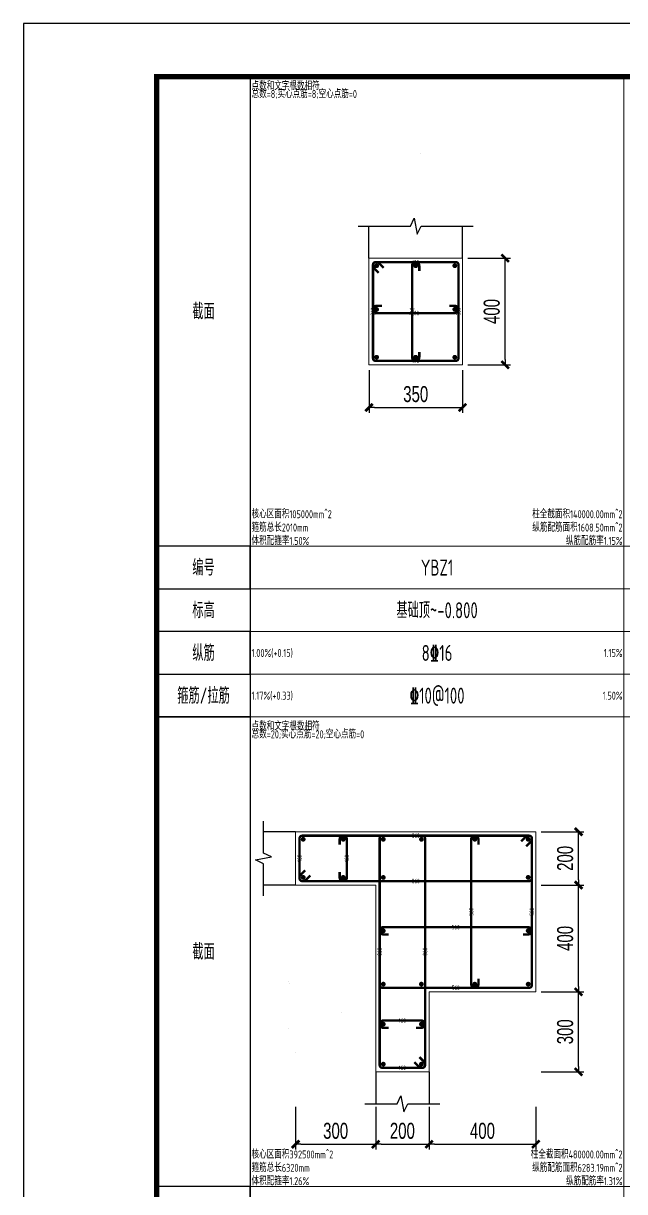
# Model space of a CAD drawing. Extents: x 5874492 to 7194610, y -939842 to -279257.
# Drawn here: x 6396111 to 6407375, y -471373 to -449477 of the extents above; entities that cross this region are included whole.
import ezdxf
from ezdxf.enums import TextEntityAlignment as Align

# ---------------------------------------------------------------- set-up
doc = ezdxf.new("R2010")
doc.units = 0
doc.header["$LTSCALE"] = 1000
for name, color, linetype, lineweight in [('S-大样-REIN', 1, 'Continuous', 20), ('S-大样-实线', 2, 'Continuous', 20), ('S-板-楼板负筋', 1, 'Continuous', 20), ('S-通用-TAB', 7, 'Continuous', 20)]:
    doc.layers.add(name, color=color, linetype=linetype, lineweight=lineweight)
for name, color, linetype in [('S-大样-实线-pdx', 7, 'Continuous'), ('S-通用-TAB-表头', 127, 'Continuous'), ('Y-云图图框', 7, 'Continuous'), ('z-计算配筋', 7, 'Continuous'), ('z-详图标注', 3, 'Continuous')]:
    doc.layers.add(name, color=color, linetype=linetype)
doc.layers.add('箍筋长度', color=3, linetype='Continuous', plot=False)
doc.layers.add('配箍校核', color=34, linetype='Continuous', plot=False)
doc.styles.add('_YT_Name', font='', dxfattribs={"width": 0.8})
doc.styles.add('_YT_Sign_Text', font='ros.shx', dxfattribs={"width": 0.8, "bigfont": 'hztxt.shx'})
doc.styles.add('BW_Dim', font='Bweng.shx', dxfattribs={"width": 0.7, "bigfont": 'hztxt.shx'})
doc.styles.add('BW_Rein', font='tssdeng.shx', dxfattribs={"width": 0.7, "bigfont": 'hztxt.shx'})
doc.styles.get("Standard").update_dxf_attribs({"font": 'gbenor.shx', "bigfont": 'gbcbig.shx'})
doc.styles.get('_YT_Name').set_extended_font_data('SimHei')
doc.dimstyles.new('Cyz_20_100', dxfattribs={"dimtxt": 300, "dimasz": 100, "dimexe": 100, "dimexo": 100, "dimgap": 100, "dimtad": 1, "dimdec": 0, "dimlfac": 0.2, "dimzin": 0, "dimdsep": 46, "dimtxsty": 'BW_Dim', "dimblk": '_bwk', "dimcen": 0, "dimclrt": 7, "dimadec": 0, "dimazin": 0, "dimtfac": 1, "dimtdec": 0, "dimtix": 1, "dimtmove": 2, "dimatfit": 0, "dimfxl": 0, "dimtolj": 1, "dimtzin": 0, "dimarcsym": 0})

# ---------------------------------------------------------------- blocks, each defined once
blk = doc.blocks.new('_bwk')
blk.add_line((-1, 0), (0, 0))
at = {"const_width": 0.5}
blk.add_lwpolyline([(-0.7, -0.7), (0.7, 0.7)], dxfattribs=at)
blk = doc.blocks.new('*D2118')
at = {"layer": 'Defpoints', "color": 0, "transparency": 16777216}
for p in [(6404336, -453877), (6405136, -453877), (6404336, -455877)]:
    blk.add_point(p, dxfattribs=at)
at = {"layer": 'z-详图标注', "color": 0, "lineweight": -2, "transparency": 16777216}
for p, q in [((6404436, -453877), (6405236, -453877)), ((6405136, -455777), (6405136, -453977)), ((6404436, -455877), (6405236, -455877))]:
    blk.add_line(p, q, dxfattribs=at)
at = {"layer": 'z-详图标注', "color": 0, "lineweight": -2, "transparency": 16777216, "xscale": 100, "yscale": 100, "zscale": 100}
for p, rotation in [((6405136, -453877), 90), ((6405136, -455877), 270)]:
    blk.add_blockref('_bwk', p, dxfattribs=dict(at, rotation=rotation))
at = {"layer": 'z-详图标注', "color": 7, "transparency": 16777216, "insert": (6404886, -454877), "char_height": 300, "attachment_point": 5, "rotation": 90, "style": 'BW_Dim'}
blk.add_mtext('\\A1;400', dxfattribs=at)
blk = doc.blocks.new('*D2119')
at = {"layer": 'Defpoints', "color": 0, "transparency": 16777216}
for p in [(6402586, -455877), (6404336, -455877), (6404336, -456677)]:
    blk.add_point(p, dxfattribs=at)
at = {"layer": 'z-详图标注', "color": 0, "lineweight": -2, "transparency": 16777216}
for p, q in [((6402586, -455977), (6402586, -456777)), ((6404336, -455977), (6404336, -456777)), ((6402686, -456677), (6404236, -456677))]:
    blk.add_line(p, q, dxfattribs=at)
at = {"layer": 'z-详图标注', "color": 0, "lineweight": -2, "transparency": 16777216, "xscale": 100, "yscale": 100, "zscale": 100, "rotation": 180}
blk.add_blockref('_bwk', (6402586, -456677), dxfattribs=at)
at = {"layer": 'z-详图标注', "color": 0, "lineweight": -2, "transparency": 16777216, "xscale": 100, "yscale": 100, "zscale": 100}
blk.add_blockref('_bwk', (6404336, -456677), dxfattribs=at)
at = {"layer": 'z-详图标注', "color": 7, "transparency": 16777216, "insert": (6403461, -456427), "char_height": 300, "attachment_point": 5, "style": 'BW_Dim'}
blk.add_mtext('\\A1;350', dxfattribs=at)
blk = doc.blocks.new('*D2153')
at = {"layer": 'Defpoints', "color": 0, "transparency": 16777216}
for p in [(6405711, -467627), (6406511, -467627), (6405711, -469127)]:
    blk.add_point(p, dxfattribs=at)
at = {"layer": 'z-详图标注', "color": 0, "lineweight": -2, "transparency": 16777216}
for p, q in [((6405811, -467627), (6406611, -467627)), ((6406511, -469027), (6406511, -467727)), ((6405811, -469127), (6406611, -469127))]:
    blk.add_line(p, q, dxfattribs=at)
at = {"layer": 'z-详图标注', "color": 0, "lineweight": -2, "transparency": 16777216, "xscale": 100, "yscale": 100, "zscale": 100}
for p, rotation in [((6406511, -467627), 90), ((6406511, -469127), 270)]:
    blk.add_blockref('_bwk', p, dxfattribs=dict(at, rotation=rotation))
at = {"layer": 'z-详图标注', "color": 7, "transparency": 16777216, "insert": (6406261, -468377), "char_height": 300, "attachment_point": 5, "rotation": 90, "style": 'BW_Dim'}
blk.add_mtext('\\A1;300', dxfattribs=at)
blk = doc.blocks.new('*D2154')
at = {"layer": 'Defpoints', "color": 0, "transparency": 16777216}
for p in [(6405711, -465627), (6406511, -465627), (6405711, -467627)]:
    blk.add_point(p, dxfattribs=at)
at = {"layer": 'z-详图标注', "color": 0, "lineweight": -2, "transparency": 16777216}
for p, q in [((6405811, -465627), (6406611, -465627)), ((6406511, -467527), (6406511, -465727)), ((6405811, -467627), (6406611, -467627))]:
    blk.add_line(p, q, dxfattribs=at)
at = {"layer": 'z-详图标注', "color": 0, "lineweight": -2, "transparency": 16777216, "xscale": 100, "yscale": 100, "zscale": 100}
for p, rotation in [((6406511, -465627), 90), ((6406511, -467627), 270)]:
    blk.add_blockref('_bwk', p, dxfattribs=dict(at, rotation=rotation))
at = {"layer": 'z-详图标注', "color": 7, "transparency": 16777216, "insert": (6406261, -466627), "char_height": 300, "attachment_point": 5, "rotation": 90, "style": 'BW_Dim'}
blk.add_mtext('\\A1;400', dxfattribs=at)
blk = doc.blocks.new('*D2155')
at = {"layer": 'Defpoints', "color": 0, "transparency": 16777216}
for p in [(6405711, -464627), (6406511, -464627), (6405711, -465627)]:
    blk.add_point(p, dxfattribs=at)
at = {"layer": 'z-详图标注', "color": 0, "lineweight": -2, "transparency": 16777216}
for p, q in [((6405811, -464627), (6406611, -464627)), ((6406511, -465527), (6406511, -464727)), ((6405811, -465627), (6406611, -465627))]:
    blk.add_line(p, q, dxfattribs=at)
at = {"layer": 'z-详图标注', "color": 0, "lineweight": -2, "transparency": 16777216, "xscale": 100, "yscale": 100, "zscale": 100}
for p, rotation in [((6406511, -464627), 90), ((6406511, -465627), 270)]:
    blk.add_blockref('_bwk', p, dxfattribs=dict(at, rotation=rotation))
at = {"layer": 'z-详图标注', "color": 7, "transparency": 16777216, "insert": (6406261, -465127), "char_height": 300, "attachment_point": 5, "rotation": 90, "style": 'BW_Dim'}
blk.add_mtext('\\A1;200', dxfattribs=at)
blk = doc.blocks.new('*D2156')
at = {"layer": 'Defpoints', "color": 0, "transparency": 16777216}
for p in [(6401211, -469685), (6402711, -469685), (6402711, -470485)]:
    blk.add_point(p, dxfattribs=at)
at = {"layer": 'z-详图标注', "color": 0, "lineweight": -2, "transparency": 16777216}
for p, q in [((6401211, -469785), (6401211, -470585)), ((6402711, -469785), (6402711, -470585)), ((6401311, -470485), (6402611, -470485))]:
    blk.add_line(p, q, dxfattribs=at)
at = {"layer": 'z-详图标注', "color": 0, "lineweight": -2, "transparency": 16777216, "xscale": 100, "yscale": 100, "zscale": 100, "rotation": 180}
blk.add_blockref('_bwk', (6401211, -470485), dxfattribs=at)
at = {"layer": 'z-详图标注', "color": 0, "lineweight": -2, "transparency": 16777216, "xscale": 100, "yscale": 100, "zscale": 100}
blk.add_blockref('_bwk', (6402711, -470485), dxfattribs=at)
at = {"layer": 'z-详图标注', "color": 7, "transparency": 16777216, "insert": (6401961, -470235), "char_height": 300, "attachment_point": 5, "style": 'BW_Dim'}
blk.add_mtext('\\A1;300', dxfattribs=at)
blk = doc.blocks.new('*D2157')
at = {"layer": 'Defpoints', "color": 0, "transparency": 16777216}
for p in [(6402711, -469685), (6403711, -469685), (6403711, -470485)]:
    blk.add_point(p, dxfattribs=at)
at = {"layer": 'z-详图标注', "color": 0, "lineweight": -2, "transparency": 16777216}
for p, q in [((6402711, -469785), (6402711, -470585)), ((6403711, -469785), (6403711, -470585)), ((6402811, -470485), (6403611, -470485))]:
    blk.add_line(p, q, dxfattribs=at)
at = {"layer": 'z-详图标注', "color": 0, "lineweight": -2, "transparency": 16777216, "xscale": 100, "yscale": 100, "zscale": 100, "rotation": 180}
blk.add_blockref('_bwk', (6402711, -470485), dxfattribs=at)
at = {"layer": 'z-详图标注', "color": 0, "lineweight": -2, "transparency": 16777216, "xscale": 100, "yscale": 100, "zscale": 100}
blk.add_blockref('_bwk', (6403711, -470485), dxfattribs=at)
at = {"layer": 'z-详图标注', "color": 7, "transparency": 16777216, "insert": (6403211, -470235), "char_height": 300, "attachment_point": 5, "style": 'BW_Dim'}
blk.add_mtext('\\A1;200', dxfattribs=at)
blk = doc.blocks.new('*D2158')
at = {"layer": 'Defpoints', "color": 0, "transparency": 16777216}
for p in [(6403711, -469685), (6405711, -469685), (6405711, -470485)]:
    blk.add_point(p, dxfattribs=at)
at = {"layer": 'z-详图标注', "color": 0, "lineweight": -2, "transparency": 16777216}
for p, q in [((6403711, -469785), (6403711, -470585)), ((6405711, -469785), (6405711, -470585)), ((6403811, -470485), (6405611, -470485))]:
    blk.add_line(p, q, dxfattribs=at)
at = {"layer": 'z-详图标注', "color": 0, "lineweight": -2, "transparency": 16777216, "xscale": 100, "yscale": 100, "zscale": 100, "rotation": 180}
blk.add_blockref('_bwk', (6403711, -470485), dxfattribs=at)
at = {"layer": 'z-详图标注', "color": 0, "lineweight": -2, "transparency": 16777216, "xscale": 100, "yscale": 100, "zscale": 100}
blk.add_blockref('_bwk', (6405711, -470485), dxfattribs=at)
at = {"layer": 'z-详图标注', "color": 7, "transparency": 16777216, "insert": (6404711, -470235), "char_height": 300, "attachment_point": 5, "style": 'BW_Dim'}
blk.add_mtext('\\A1;400', dxfattribs=at)
blk = doc.blocks.new('ECMCTK_A1_横_单行图名--0')
at = {"color": 4}
blk.add_lwpolyline([(0, 0), (841, 0), (841, 594), (0, 594)], close=True, dxfattribs=at)
at = {"const_width": 1}
blk.add_lwpolyline([(25, 10), (831, 10), (831, 584), (25, 584)], close=True, dxfattribs=at)
at = {"color": 80, "flags": 3}
for tag, height, p in [('YTHQINS', 3, (34.31, 585.5)), ('ECMCKEY', 3, (292.07, 288.23)), ('YTTQINS', 5.62, (848.03, 12.81)), ('YTFRAME', 3, (652.76, 5.84)), ('YTBARCODE_T1', 3, (749.78, 5.95))]:
    blk.add_attdef(tag, text='', height=height, dxfattribs=at).set_placement(p, align=Align.MIDDLE_CENTER)
for tag, height, style, width, p in [('证书编号', 4, '_YT_Sign_Text', 0.8, (708.87, 43.81)), ('审查批准号', 4, '_YT_Sign_Text', 0.8, (761.06, 43.81)), ('工程号', 4, '_YT_Sign_Text', 0.5, (804.08, 44.12)), ('设计单位', 6, '_YT_Name', 0.8, (623.75, 38.6)), ('建设单位', 4, '_YT_Sign_Text', 0.8, (734.96, 36.11)), ('阶段', 4, '_YT_Sign_Text', 0.8, (804.08, 35.81)), ('项目号', 4, '_YT_Sign_Text', 0.5, (822.08, 33.72)), ('项目名称', 4, '_YT_Sign_Text', 0.8, (734.96, 28.11)), ('专业', 4, '_YT_Sign_Text', 0.8, (804.08, 27.31)), ('图纸编号', 4, '_YT_Sign_Text', 0.5, (803.93, 19.36)), ('图纸名称', 4.5, '_YT_Name', 0.8, (735.39, 15.06)), ('出图比例', 4.2, '_YT_Sign_Text', 0.8, (681.82, 11.78)), ('日期', 4, '_YT_Sign_Text', 0.5, (803.88, 12.13)), ('版本号', 4, '_YT_Sign_Text', 0.8, (822.08, 13))]:
    blk.add_attdef(tag, text='', height=height, dxfattribs=dict(style=style, width=width)).set_placement(p, align=Align.CENTER)
at = {"style": '_YT_Sign_Text', "width": 0.8, "flags": 3}
for tag, p, height in [('{审定人}', (605.87, 26.45), 6.24), ('{校对人}', (658.35, 26.53), 6.24), ('[审定人]', (590.95, 27.81), 4.1), ('[校对人]', (642.23, 27.82), 4.1), ('[审核人]', (591.01, 19.76), 4.1), ('{审核人}', (606.98, 18.44), 6.24), ('[设计人]', (642.47, 20.21), 4.1), ('{设计人}', (658.48, 18.54), 6.24), ('{项目负责人}', (608.28, 10.72), 6.24), ('[项目负责人]', (590.78, 12.01), 4.1), ('[专业负责人]', (642.74, 11.77), 4.1), ('{专业负责人}', (658.58, 10.36), 6.24)]:
    blk.add_attdef(tag, p, '', height=height, dxfattribs=at)
at = {"color": 80, "flags": 3}
for tag, p in [('YTQRCODE', (551.04, 11.91)), ('YTBZSIT', (25, 10)), ('EXT_TK_LEFT', (25, 10))]:
    blk.add_attdef(tag, p, '', height=3, dxfattribs=at)

msp = doc.modelspace()

# ---------------------------------------------------------------- linework, layer by layer
at = {"layer": 'S-大样-REIN', "const_width": 45}
for points in [[(6402705.7, -454019.6, 1), (6402750.7, -454019.6, 1)], [(6403438.2, -454019.6, 1), (6403483.2, -454019.6, 1)], [(6404170.7, -454019.6, 1), (6404215.7, -454019.6, 1)], [(6402705.7, -454839, 1), (6402750.7, -454839, 1)], [(6404170.7, -454839, 1), (6404215.7, -454839, 1)], [(6402705.7, -455734.6, 1), (6402750.7, -455734.6, 1)], [(6403438.2, -455734.6, 1), (6403483.2, -455734.6, 1)], [(6404170.7, -455734.6, 1), (6404215.7, -455734.6, 1)], [(6401330.7, -464769.6, 1), (6401375.7, -464769.6, 1)], [(6402080.7, -464769.6, 1), (6402125.7, -464769.6, 1)], [(6402830.7, -464769.6, 1), (6402875.7, -464769.6, 1)], [(6403545.7, -464769.6, 1), (6403590.7, -464769.6, 1)], [(6404545.7, -464769.6, 1), (6404590.7, -464769.6, 1)], [(6405545.7, -464769.6, 1), (6405590.7, -464769.6, 1)], [(6401330.7, -465484.6, 1), (6401375.7, -465484.6, 1)], [(6402080.7, -465484.6, 1), (6402125.7, -465484.6, 1)], [(6402830.7, -465484.6, 1), (6402875.7, -465484.6, 1)], [(6405545.7, -465484.6, 1), (6405590.7, -465484.6, 1)], [(6402830.7, -466484.6, 1), (6402875.7, -466484.6, 1)], [(6405545.7, -466484.6, 1), (6405590.7, -466484.6, 1)], [(6402830.7, -467484.6, 1), (6402875.7, -467484.6, 1)], [(6403545.7, -467484.6, 1), (6403590.7, -467484.6, 1)], [(6404545.7, -467484.6, 1), (6404590.7, -467484.6, 1)], [(6405545.7, -467484.6, 1), (6405590.7, -467484.6, 1)], [(6402830.7, -468234.6, 1), (6402875.7, -468234.6, 1)], [(6403545.7, -468234.6, 1), (6403590.7, -468234.6, 1)], [(6402830.7, -468984.6, 1), (6402875.7, -468984.6, 1)], [(6403545.7, -468984.6, 1), (6403590.7, -468984.6, 1)]]:
    msp.add_lwpolyline(points, format="xyb", close=True, dxfattribs=at)
at = {"layer": 'S-大样-实线'}
for points in [[(6402585.7, -455877.1), (6402585.7, -453877.1), (6404335.7, -453877.1), (6404335.7, -455877.1)], [(6403710.7, -469127.1), (6402710.7, -469127.1), (6402710.7, -465627.1), (6401210.7, -465627.1), (6401210.7, -464627.1), (6405710.7, -464627.1), (6405710.7, -467627.1), (6403710.7, -467627.1)]]:
    msp.add_lwpolyline(points, close=True, dxfattribs=at)
at = {"layer": 'S-大样-实线-pdx'}
for points in [[(6402385.7, -453277.1), (6403360.7, -453277.1), (6403430.7, -453127.1), (6403490.7, -453427.1), (6403560.7, -453277.1), (6404535.7, -453277.1)], [(6402585.7, -453877.1), (6402585.7, -453277.1)], [(6404335.7, -453877.1), (6404335.7, -453277.1)], [(6400610.7, -465827.1), (6400610.7, -465227.1), (6400460.7, -465157.1), (6400760.7, -465097.1), (6400610.7, -465027.1), (6400610.7, -464427.1)], [(6401210.7, -464627.1), (6400610.7, -464627.1)], [(6401210.7, -465627.1), (6400610.7, -465627.1)], [(6402710.7, -469127.1), (6402710.7, -469727.1)], [(6403710.7, -469127.1), (6403710.7, -469727.1)], [(6402510.7, -469727.1), (6403110.7, -469727.1), (6403180.7, -469577.1), (6403240.7, -469877.1), (6403310.7, -469727.1), (6403910.7, -469727.1)]]:
    msp.add_lwpolyline(points, dxfattribs=at)
at = {"layer": 'S-板-楼板负筋'}
for points, const_width in [([(6403598.9, -451967.6), (6403553, -451921.6, 0.1989124), (6403536, -451914.6), (6403522.2, -451914.6, 0.4142136), (6403498.2, -451938.6), (6403498.2, -452815.6, 0.4142136), (6403522.2, -452839.6), (6404274.2, -452839.6, 0.4142136), (6404298.2, -452815.6), (6404298.2, -451938.6, 0.4142136), (6404274.2, -451914.6), (6403522.2, -451914.6, 0.4142136), (6403498.2, -451938.6), (6403498.2, -451952.4, 0.1989124), (6403505.2, -451969.4), (6403551.2, -452015.3)], 0.1), ([(6403932, -452830.8), (6403932, -452880.8, -1), (6403864.5, -452880.8), (6403864.5, -452023.3, -1), (6403932, -452023.3), (6403932, -452073.3)], 0.1), ([(6404289.5, -452343.3), (6404339.5, -452343.3, -1), (6404339.5, -452410.8), (6403607, -452410.8, -1), (6403607, -452343.3), (6403657, -452343.3)], 0.1), ([(6402862.1, -454058.1), (6402770.2, -453966.2, 0.1989124), (6402736.3, -453952.1), (6402708.7, -453952.1, 0.4142136), (6402660.7, -454000.1), (6402660.7, -455754.1, 0.4142136), (6402708.7, -455802.1), (6404212.7, -455802.1, 0.4142136), (6404260.7, -455754.1), (6404260.7, -454000.1, 0.4142136), (6404212.7, -453952.1), (6402708.7, -453952.1, 0.4142136), (6402660.7, -454000.1), (6402660.7, -454027.7, 0.1989124), (6402674.8, -454061.6), (6402766.7, -454153.5)], 45), ([(6403528.2, -455634.6), (6403528.2, -455734.6, -1), (6403393.2, -455734.6), (6403393.2, -454019.6, -1), (6403528.2, -454019.6), (6403528.2, -454119.6)], 45), ([(6404093.2, -454771.5), (6404193.2, -454771.5, -1), (6404193.2, -454906.5), (6402728.2, -454906.5, -1), (6402728.2, -454771.5), (6402828.2, -454771.5)], 45), ([(6401391.7, -465350.7), (6401299.8, -465442.6, 0.1989124), (6401285.7, -465476.5), (6401285.7, -465504.1, 0.4142136), (6401333.7, -465552.1), (6405587.7, -465552.1, 0.4142136), (6405635.7, -465504.1), (6405635.7, -464750.1, 0.4142136), (6405587.7, -464702.1), (6401333.7, -464702.1, 0.4142136), (6401285.7, -464750.1), (6401285.7, -465504.1, 0.4142136), (6401333.7, -465552.1), (6401361.3, -465552.1, 0.1989124), (6401395.2, -465538), (6401487.1, -465446.1)], 45), ([(6402035.7, -464869.6), (6402035.7, -464769.6, -1), (6402170.7, -464769.6), (6402170.7, -465484.6, -1), (6402035.7, -465484.6), (6402035.7, -465384.6)], 45), ([(6405529.7, -464903.5), (6405621.6, -464811.6, 0.1989124), (6405635.7, -464777.7), (6405635.7, -464750.1, 0.4142136), (6405587.7, -464702.1), (6402833.7, -464702.1, 0.4142136), (6402785.7, -464750.1), (6402785.7, -467504.1, 0.4142136), (6402833.7, -467552.1), (6405587.7, -467552.1, 0.4142136), (6405635.7, -467504.1), (6405635.7, -464750.1, 0.4142136), (6405587.7, -464702.1), (6405560.1, -464702.1, 0.1989124), (6405526.2, -464716.2), (6405434.3, -464808.1)], 45), ([(6403434.3, -468946.1), (6403526.2, -469038, 0.1989124), (6403560.1, -469052.1), (6403587.7, -469052.1, 0.4142136), (6403635.7, -469004.1), (6403635.7, -464750.1, 0.4142136), (6403587.7, -464702.1), (6402833.7, -464702.1, 0.4142136), (6402785.7, -464750.1), (6402785.7, -469004.1, 0.4142136), (6402833.7, -469052.1), (6403587.7, -469052.1, 0.4142136), (6403635.7, -469004.1), (6403635.7, -468976.5, 0.1989124), (6403621.6, -468942.6), (6403529.7, -468850.7)], 45), ([(6404635.7, -467384.6), (6404635.7, -467484.6, -1), (6404500.7, -467484.6), (6404500.7, -464769.6, -1), (6404635.7, -464769.6), (6404635.7, -464869.6)], 45), ([(6400399.4, -466929.1), (6400353.4, -466975.1, 0.1989124), (6400346.4, -466992), (6400346.4, -467005.8, 0.4142136), (6400370.4, -467029.8), (6402497.4, -467029.8, 0.4142136), (6402521.4, -467005.8), (6402521.4, -466628.8, 0.4142136), (6402497.4, -466604.8), (6400370.4, -466604.8, 0.4142136), (6400346.4, -466628.8), (6400346.4, -467005.8, 0.4142136), (6400370.4, -467029.8), (6400384.2, -467029.8, 0.1989124), (6400401.2, -467022.8), (6400447.1, -466976.8)], 0.1), ([(6400777.7, -466557.3), (6400777.7, -466507.3, -1), (6400845.2, -466507.3), (6400845.2, -466864.8, -1), (6400777.7, -466864.8), (6400777.7, -466814.8)], 0.1), ([(6402524.7, -466649.3), (6402570.6, -466603.3, 0.1989124), (6402577.7, -466586.4), (6402577.7, -466572.6, 0.4142136), (6402553.7, -466548.6), (6401176.7, -466548.6, 0.4142136), (6401152.7, -466572.6), (6401152.7, -467949.6, 0.4142136), (6401176.7, -467973.6), (6402553.7, -467973.6, 0.4142136), (6402577.7, -467949.6), (6402577.7, -466572.6, 0.4142136), (6402553.7, -466548.6), (6402539.9, -466548.6, 0.1989124), (6402522.9, -466555.6), (6402476.9, -466601.6)], 0.1), ([(6401533.2, -468726.8), (6401579.2, -468772.8, 0.1989124), (6401596.1, -468779.8), (6401609.9, -468779.8, 0.4142136), (6401633.9, -468755.8), (6401633.9, -466628.8, 0.4142136), (6401609.9, -466604.8), (6401232.9, -466604.8, 0.4142136), (6401208.9, -466628.8), (6401208.9, -468755.8, 0.4142136), (6401232.9, -468779.8), (6401609.9, -468779.8, 0.4142136), (6401633.9, -468755.8), (6401633.9, -468742, 0.1989124), (6401626.9, -468725.1), (6401580.9, -468679.1)], 0.1), ([(6402953.2, -466552.1), (6402853.2, -466552.1, -1), (6402853.2, -466417.1), (6405568.2, -466417.1, -1), (6405568.2, -466552.1), (6405468.2, -466552.1)], 45), ([(6402077.7, -467964.8), (6402077.7, -468014.8, -1), (6402010.2, -468014.8), (6402010.2, -466657.3, -1), (6402077.7, -466657.3), (6402077.7, -466707.3)], 0.1), ([(6401161.4, -467473.6), (6401111.4, -467473.6, -1), (6401111.4, -467406.1), (6402468.9, -467406.1, -1), (6402468.9, -467473.6), (6402418.9, -467473.6)], 0.1), ([(6401161.4, -468348.6), (6401111.4, -468348.6, -1), (6401111.4, -468281.1), (6401468.9, -468281.1, -1), (6401468.9, -468348.6), (6401418.9, -468348.6)], 0.1), ([(6402953.2, -468302.1), (6402853.2, -468302.1, -1), (6402853.2, -468167.1), (6403568.2, -468167.1, -1), (6403568.2, -468302.1), (6403468.2, -468302.1)], 45)]:
    msp.add_lwpolyline(points, format="xyb", dxfattribs=dict(at, const_width=const_width))
at = {"layer": 'S-通用-TAB'}
for points in [[(6400360.7, -462477.1), (6400360.7, -450477.1), (6407360.7, -450477.1), (6407360.7, -462477.1), (6400360.7, -462477.1), (6400360.7, -459277.1), (6407360.7, -459277.1), (6407360.7, -460077.1), (6400360.7, -460077.1), (6400360.7, -460877.1), (6407360.7, -460877.1), (6407360.7, -461677.1), (6400360.7, -461677.1), (6400360.7, -462477.1)], [(6407360.7, -462477.1), (6407360.7, -450477.1), (6414360.7, -450477.1), (6414360.7, -462477.1), (6407360.7, -462477.1), (6407360.7, -459277.1), (6414360.7, -459277.1), (6414360.7, -460077.1), (6407360.7, -460077.1), (6407360.7, -460877.1), (6414360.7, -460877.1), (6414360.7, -461677.1), (6407360.7, -461677.1), (6407360.7, -462477.1)], [(6400360.7, -474477.1), (6400360.7, -462477.1), (6407360.7, -462477.1), (6407360.7, -474477.1), (6400360.7, -474477.1), (6400360.7, -471277.1), (6407360.7, -471277.1), (6407360.7, -472077.1), (6400360.7, -472077.1), (6400360.7, -472877.1), (6407360.7, -472877.1), (6407360.7, -473677.1), (6400360.7, -473677.1), (6400360.7, -474477.1)], [(6407360.7, -474477.1), (6407360.7, -462477.1), (6414360.7, -462477.1), (6414360.7, -474477.1), (6407360.7, -474477.1), (6407360.7, -471277.1), (6414360.7, -471277.1), (6414360.7, -472077.1), (6407360.7, -472077.1), (6407360.7, -472877.1), (6414360.7, -472877.1), (6414360.7, -473677.1), (6407360.7, -473677.1), (6407360.7, -474477.1)]]:
    msp.add_lwpolyline(points, dxfattribs=at)
at = {"layer": 'S-通用-TAB-表头'}
for points in [[(6398610.7, -462477.1), (6398610.7, -450477.1), (6400360.7, -450477.1), (6400360.7, -462477.1), (6398610.7, -462477.1), (6398610.7, -461677.1), (6400360.7, -461677.1), (6400360.7, -460877.1), (6398610.7, -460877.1), (6398610.7, -460077.1), (6400360.7, -460077.1), (6400360.7, -459277.1), (6398610.7, -459277.1), (6398610.7, -462477.1)], [(6398610.7, -474477.1), (6398610.7, -462477.1), (6400360.7, -462477.1), (6400360.7, -474477.1), (6398610.7, -474477.1), (6398610.7, -473677.1), (6400360.7, -473677.1), (6400360.7, -472877.1), (6398610.7, -472877.1), (6398610.7, -472077.1), (6400360.7, -472077.1), (6400360.7, -471277.1), (6398610.7, -471277.1), (6398610.7, -474477.1)]]:
    msp.add_lwpolyline(points, dxfattribs=at)

# ---------------------------------------------------------------- block references
at = {"layer": 'Y-云图图框', "xscale": 100, "yscale": 100, "zscale": 100}
msp.add_blockref('ECMCTK_A1_横_单行图名--0', (6396110.7, -508877.1), dxfattribs=at)

# ---------------------------------------------------------------- texts
at = {"layer": 'S-通用-TAB-表头', "style": 'BW_Rein', "width": 0.7}
for s, p in [('截面', (6399485.7, -454877.1)), ('编号', (6399485.7, -459677.1)), ('标高', (6399485.7, -460477.1)), ('纵筋', (6399485.7, -461277.1)), ('箍筋/拉筋', (6399485.7, -462077.1)), ('截面', (6399485.7, -466877.1))]:
    msp.add_text(s, height=300, dxfattribs=at).set_placement(p, align=Align.MIDDLE_CENTER)
at = {"layer": 'z-计算配筋', "color": 3, "style": 'BW_Rein', "width": 0.7}
msp.add_text('YBZ1', height=300, dxfattribs=at).set_placement((6403860.7, -459677.1), align=Align.MIDDLE_CENTER)
at = {"layer": 'z-计算配筋', "style": 'BW_Rein', "width": 0.7}
for s, p in [('基础顶~-0.800', (6403860.7, -460477.1)), ('8\x8416', (6403860.7, -461277.1)), ('\x8410@100', (6403860.7, -462077.1))]:
    msp.add_text(s, height=300, dxfattribs=at).set_placement(p, align=Align.MIDDLE_CENTER)
at = {"layer": '箍筋长度', "style": 'BW_Rein', "width": 0.7}
for s, p in [('310', (6403460.7, -453952.1)), ('310', (6403460.7, -454906.5)), ('310', (6403460.7, -455802.1)), ('860', (6403460.7, -464702.1)), ('860', (6403460.7, -465552.1)), ('560', (6404210.7, -466417.1)), ('560', (6404210.7, -467552.1)), ('160', (6403210.7, -468167.1)), ('160', (6403210.7, -469052.1))]:
    msp.add_text(s, height=85, dxfattribs=at).set_placement(p, align=Align.MIDDLE_CENTER)
for s, p in [('360', (6402660.7, -454877.1)), ('360', (6403393.2, -454877.1)), ('360', (6404260.7, -454877.1)), ('160', (6401285.7, -465127.1)), ('160', (6402170.7, -465127.1)), ('560', (6404500.7, -466127.1)), ('560', (6405635.7, -466127.1)), ('860', (6402785.7, -466877.1)), ('860', (6403635.7, -466877.1))]:
    msp.add_text(s, height=85, rotation=90, dxfattribs=at).set_placement(p, align=Align.MIDDLE_CENTER)
at = {"layer": '配箍校核', "style": 'BW_Rein', "width": 0.7}
for s, p in [('点数和文字根数相符', (6400385.7, -450727.1)), ('总数=8;实心点筋=8;空心点筋=0', (6400385.7, -450877.1)), ('核心区面积105000mm^ 2', (6400385.7, -458752.1)), ('箍筋总长2010mm', (6400385.7, -459002.1)), ('体积配箍率1.50%', (6400385.7, -459252.1)), ('点数和文字根数相符', (6400385.7, -462727.1)), ('总数=20;实心点筋=20;空心点筋=0', (6400385.7, -462877.1)), ('核心区面积392500mm^ 2', (6400385.7, -470752.1)), ('箍筋总长6320mm', (6400385.7, -471002.1)), ('体积配箍率1.26%', (6400385.7, -471252.1))]:
    msp.add_text(s, height=150, dxfattribs=at).set_placement(p)
for s, p in [('柱全截面积140000.00mm^ 2', (6407335.7, -458752.1)), ('纵筋配筋面积1608.50mm^ 2', (6407335.7, -459002.1)), ('纵筋配筋率1.15%', (6407335.7, -459252.1)), ('柱全截面积480000.00mm^ 2', (6407335.7, -470752.1)), ('纵筋配筋面积6283.19mm^ 2', (6407335.7, -471002.1)), ('纵筋配筋率1.31%', (6407335.7, -471252.1))]:
    msp.add_text(s, height=150, dxfattribs=at).set_placement(p, align=Align.RIGHT)
for s, p in [('1.00%(+0.15)', (6400385.7, -461277.1)), ('1.17%(+0.33)', (6400385.7, -462077.1))]:
    msp.add_text(s, height=150, dxfattribs=at).set_placement(p, align=Align.MIDDLE_LEFT)
for s, p in [('1.15%', (6407335.7, -461277.1)), ('1.50%', (6407335.7, -462077.1))]:
    msp.add_text(s, height=150, dxfattribs=at).set_placement(p, align=Align.MIDDLE_RIGHT)

# ---------------------------------------------------------------- dimensions: what is measured, and where the dimension line sits
at = {"layer": 'z-详图标注'}
for base, p1, p2, picture, middle in [((6405135.7, -453877.1), (6404335.7, -455877.1), (6404335.7, -453877.1), '*D2118', (6404885.7, -454877.1)), ((6406510.7, -464627.1), (6405710.7, -465627.1), (6405710.7, -464627.1), '*D2155', (6406260.7, -465127.1)), ((6406510.7, -465627.1), (6405710.7, -467627.1), (6405710.7, -465627.1), '*D2154', (6406260.7, -466627.1)), ((6406510.7, -467627.1), (6405710.7, -469127.1), (6405710.7, -467627.1), '*D2153', (6406260.7, -468377.1))]:
    dim = msp.add_linear_dim(base=base, p1=p1, p2=p2, angle=90, dimstyle='Cyz_20_100', dxfattribs=at)
    dim.commit()
    dim.dimension.update_dxf_attribs({"geometry": picture, "text_midpoint": middle})
for base, p1, p2, picture, middle in [((6404335.7, -456677.1), (6402585.7, -455877.1), (6404335.7, -455877.1), '*D2119', (6403460.7, -456427.1)), ((6402710.7, -470484.6), (6401210.7, -469684.6), (6402710.7, -469684.6), '*D2156', (6401960.7, -470234.6)), ((6403710.7, -470484.6), (6402710.7, -469684.6), (6403710.7, -469684.6), '*D2157', (6403210.7, -470234.6)), ((6405710.7, -470484.6), (6403710.7, -469684.6), (6405710.7, -469684.6), '*D2158', (6404710.7, -470234.6))]:
    dim = msp.add_linear_dim(base=base, p1=p1, p2=p2, dimstyle='Cyz_20_100', dxfattribs=at)
    dim.commit()
    dim.dimension.update_dxf_attribs({"geometry": picture, "text_midpoint": middle})

doc.saveas('drawing.dxf')
